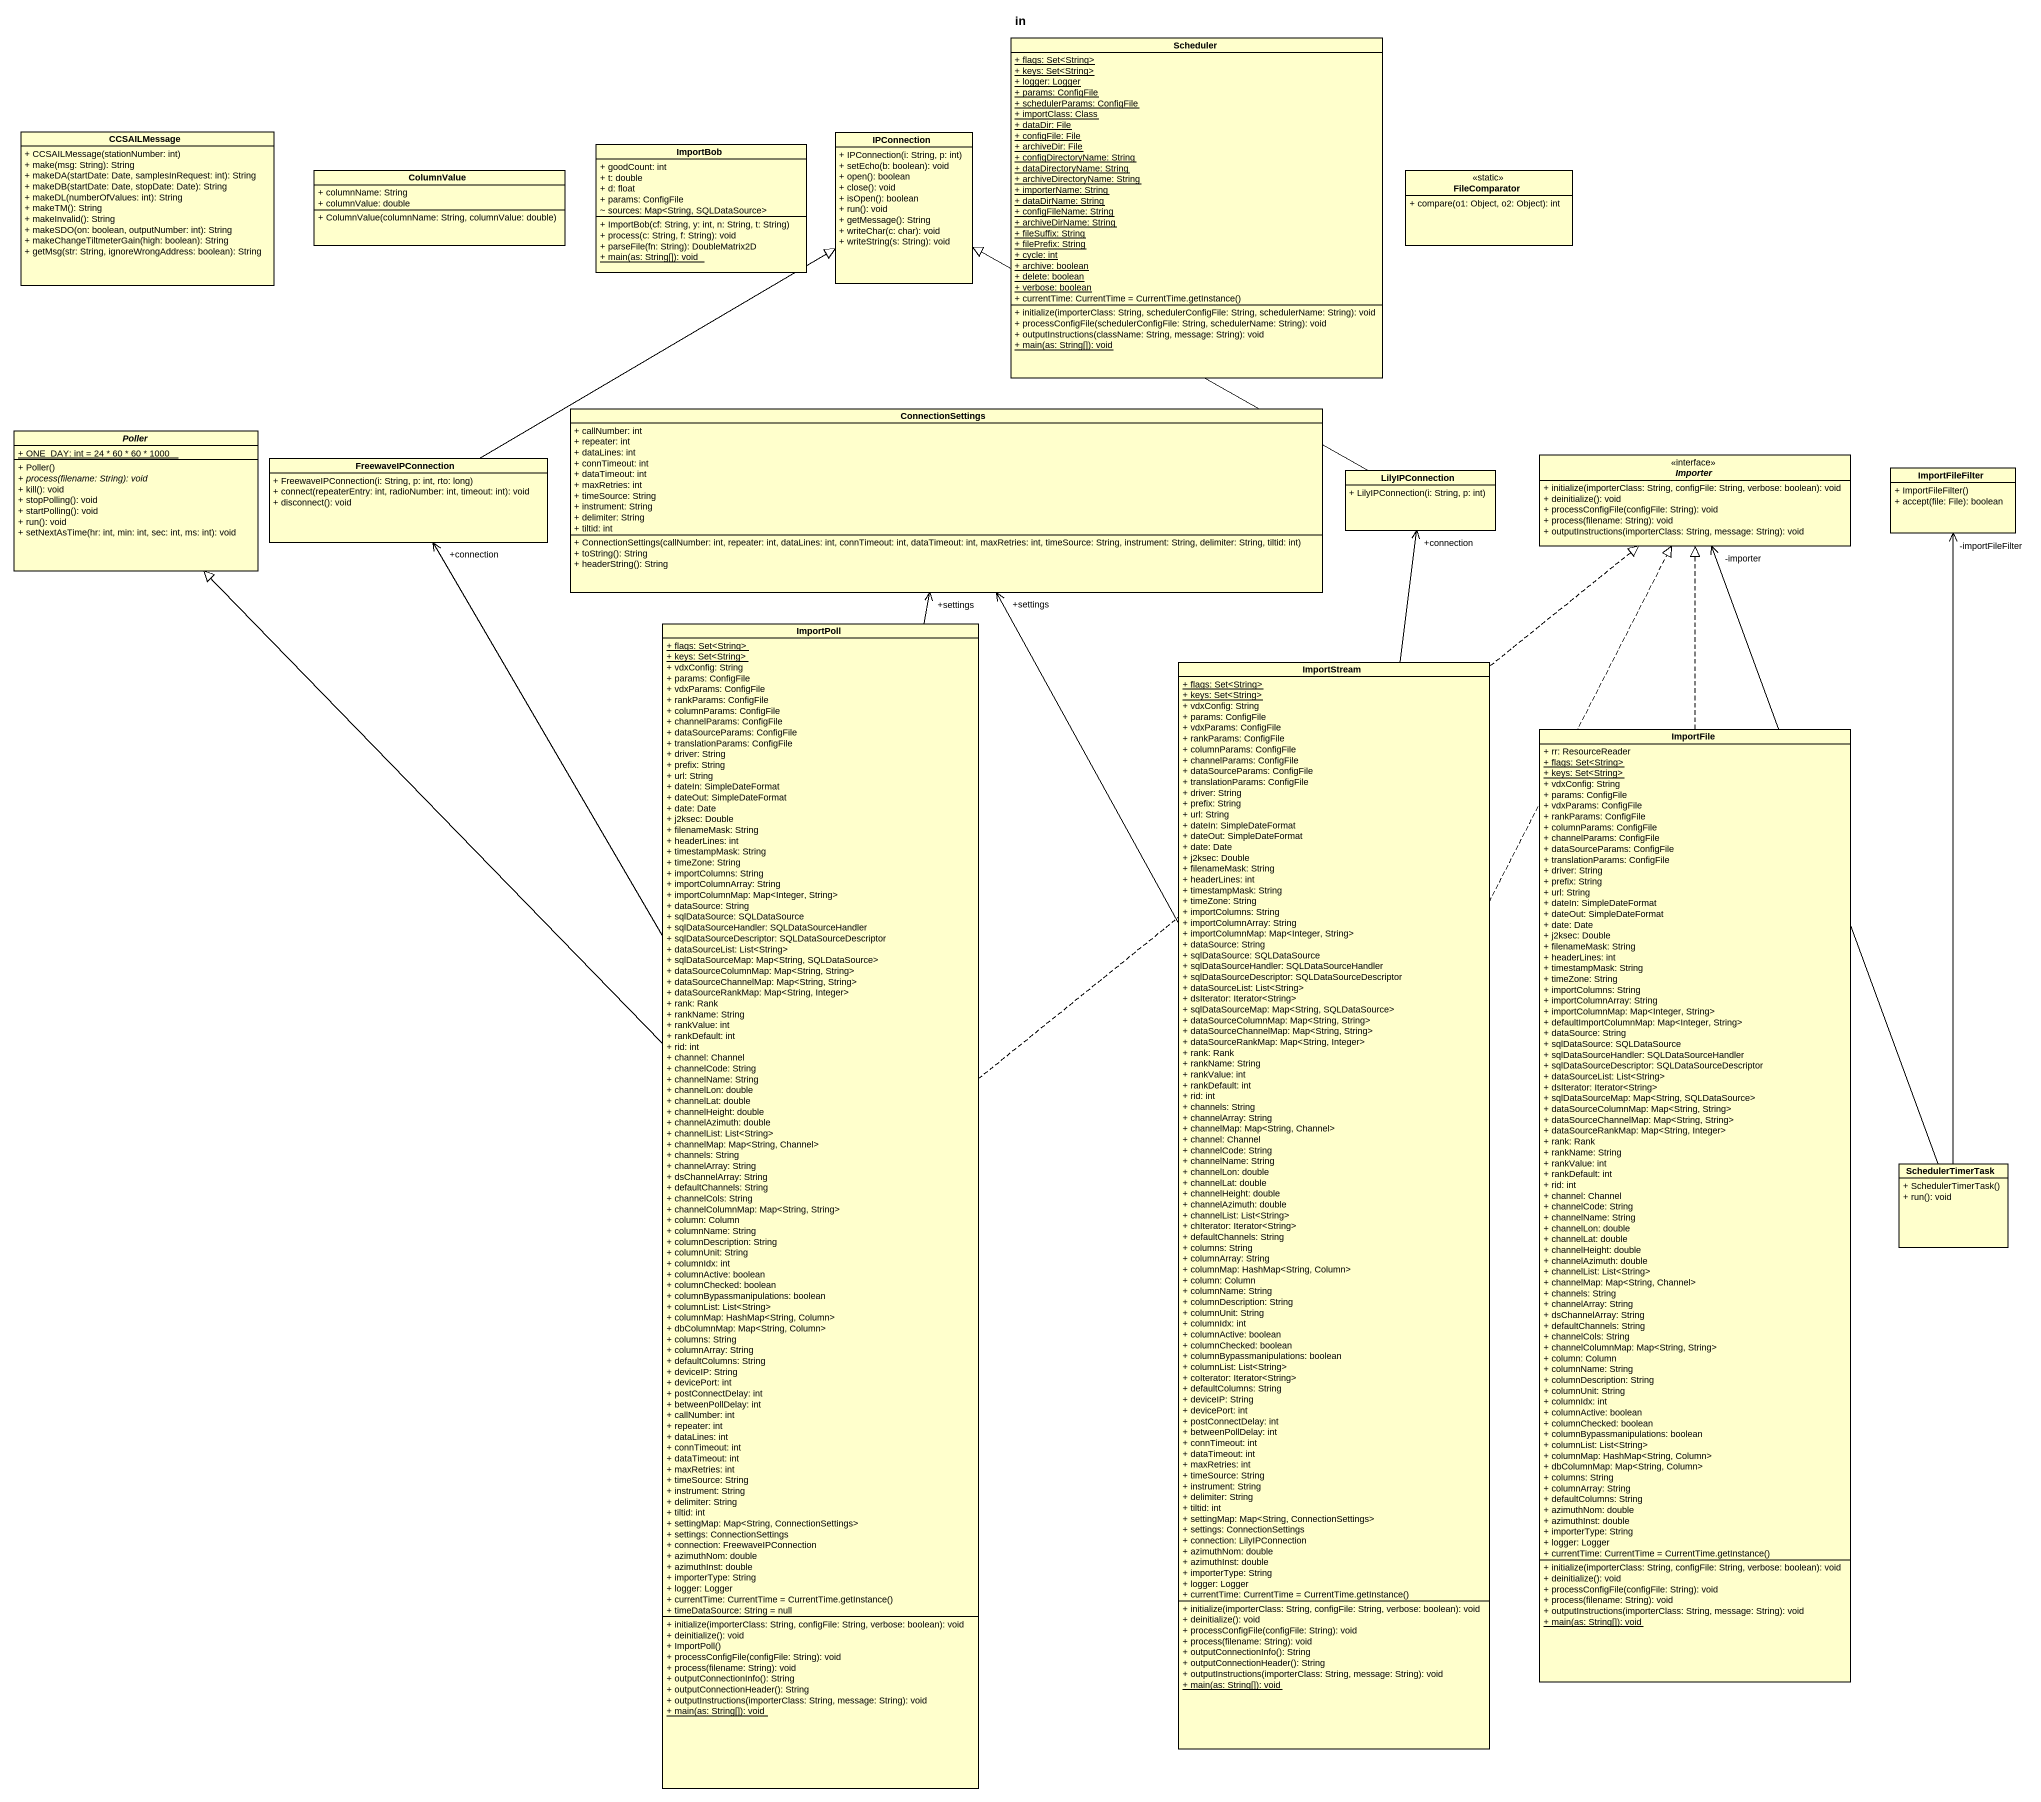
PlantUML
@startuml
title in
hide circle
hide empty members
skinparam classAttributeIconSize 0
class Scheduler {
  {static} + flags: Set<String>
  {static} + keys: Set<String>
  {static} + logger: Logger
  {static} + params: ConfigFile
  {static} + schedulerParams: ConfigFile
  {static} + importClass: Class
  {static} + dataDir: File
  {static} + configFile: File
  {static} + archiveDir: File
  {static} + configDirectoryName: String
  {static} + dataDirectoryName: String
  {static} + archiveDirectoryName: String
  {static} + importerName: String
  {static} + dataDirName: String
  {static} + configFileName: String
  {static} + archiveDirName: String
  {static} + fileSuffix: String
  {static} + filePrefix: String
  {static} + cycle: int
  {static} + archive: boolean
  {static} + delete: boolean
  {static} + verbose: boolean
  {field} + currentTime: CurrentTime = CurrentTime.getInstance()
  + initialize(importerClass: String, schedulerConfigFile: String, schedulerName: String): void
  + processConfigFile(schedulerConfigFile: String, schedulerName: String): void
  + outputInstructions(className: String, message: String): void
  {static} + main(as: String[]): void
}
class CCSAILMessage {
  + CCSAILMessage(stationNumber: int)
  + make(msg: String): String
  + makeDA(startDate: Date, samplesInRequest: int): String
  + makeDB(startDate: Date, stopDate: Date): String
  + makeDL(numberOfValues: int): String
  + makeTM(): String
  + makeInvalid(): String
  + makeSDO(on: boolean, outputNumber: int): String
  + makeChangeTiltmeterGain(high: boolean): String
  + getMsg(str: String, ignoreWrongAddress: boolean): String
}
class ImportBob {
  + goodCount: int
  + t: double
  + d: float
  + params: ConfigFile
  ~ sources: Map<String, SQLDataSource>
  + ImportBob(cf: String, y: int, n: String, t: String)
  + process(c: String, f: String): void
  + parseFile(fn: String): DoubleMatrix2D
  {static} + main(as: String[]): void
}
class IPConnection {
  + IPConnection(i: String, p: int)
  + setEcho(b: boolean): void
  + open(): boolean
  + close(): void
  + isOpen(): boolean
  + run(): void
  + getMessage(): String
  + writeChar(c: char): void
  + writeString(s: String): void
}
class ColumnValue {
  + columnName: String
  + columnValue: double
  + ColumnValue(columnName: String, columnValue: double)
}
class FileComparator <<static>> {
  + compare(o1: Object, o2: Object): int
}
class ConnectionSettings {
  + callNumber: int
  + repeater: int
  + dataLines: int
  + connTimeout: int
  + dataTimeout: int
  + maxRetries: int
  + timeSource: String
  + instrument: String
  + delimiter: String
  + tiltid: int
  + ConnectionSettings(callNumber: int, repeater: int, dataLines: int, connTimeout: int, dataTimeout: int, maxRetries: int, timeSource: String, instrument: String, delimiter: String, tiltid: int)
  + toString(): String
  + headerString(): String
}
abstract class Poller {
  {static} + ONE_DAY: int = 24 * 60 * 60 * 1000
  + Poller()
  {abstract} + process(filename: String): void
  + kill(): void
  + stopPolling(): void
  + startPolling(): void
  + run(): void
  + setNextAsTime(hr: int, min: int, sec: int, ms: int): void
}
class FreewaveIPConnection {
  + FreewaveIPConnection(i: String, p: int, rto: long)
  + connect(repeaterEntry: int, radioNumber: int, timeout: int): void
  + disconnect(): void
}
interface Importer <<interface>> {
  + initialize(importerClass: String, configFile: String, verbose: boolean): void
  + deinitialize(): void
  + processConfigFile(configFile: String): void
  + process(filename: String): void
  + outputInstructions(importerClass: String, message: String): void
}
class LilyIPConnection {
  + LilyIPConnection(i: String, p: int)
}
class ImportFileFilter {
  + ImportFileFilter()
  + accept(file: File): boolean
}
class ImportPoll {
  {static} + flags: Set<String>
  {static} + keys: Set<String>
  + vdxConfig: String
  + params: ConfigFile
  + vdxParams: ConfigFile
  + rankParams: ConfigFile
  + columnParams: ConfigFile
  + channelParams: ConfigFile
  + dataSourceParams: ConfigFile
  + translationParams: ConfigFile
  + driver: String
  + prefix: String
  + url: String
  + dateIn: SimpleDateFormat
  + dateOut: SimpleDateFormat
  + date: Date
  + j2ksec: Double
  + filenameMask: String
  + headerLines: int
  + timestampMask: String
  + timeZone: String
  + importColumns: String
  + importColumnArray: String
  + importColumnMap: Map<Integer, String>
  + dataSource: String
  + sqlDataSource: SQLDataSource
  + sqlDataSourceHandler: SQLDataSourceHandler
  + sqlDataSourceDescriptor: SQLDataSourceDescriptor
  + dataSourceList: List<String>
  + sqlDataSourceMap: Map<String, SQLDataSource>
  + dataSourceColumnMap: Map<String, String>
  + dataSourceChannelMap: Map<String, String>
  + dataSourceRankMap: Map<String, Integer>
  + rank: Rank
  + rankName: String
  + rankValue: int
  + rankDefault: int
  + rid: int
  + channel: Channel
  + channelCode: String
  + channelName: String
  + channelLon: double
  + channelLat: double
  + channelHeight: double
  + channelAzimuth: double
  + channelList: List<String>
  + channelMap: Map<String, Channel>
  + channels: String
  + channelArray: String
  + dsChannelArray: String
  + defaultChannels: String
  + channelCols: String
  + channelColumnMap: Map<String, String>
  + column: Column
  + columnName: String
  + columnDescription: String
  + columnUnit: String
  + columnIdx: int
  + columnActive: boolean
  + columnChecked: boolean
  + columnBypassmanipulations: boolean
  + columnList: List<String>
  + columnMap: HashMap<String, Column>
  + dbColumnMap: Map<String, Column>
  + columns: String
  + columnArray: String
  + defaultColumns: String
  + deviceIP: String
  + devicePort: int
  + postConnectDelay: int
  + betweenPollDelay: int
  + callNumber: int
  + repeater: int
  + dataLines: int
  + connTimeout: int
  + dataTimeout: int
  + maxRetries: int
  + timeSource: String
  + instrument: String
  + delimiter: String
  + tiltid: int
  + settingMap: Map<String, ConnectionSettings>
  + settings: ConnectionSettings
  + connection: FreewaveIPConnection
  + azimuthNom: double
  + azimuthInst: double
  + importerType: String
  + logger: Logger
  {field} + currentTime: CurrentTime = CurrentTime.getInstance()
  + timeDataSource: String = null
  + initialize(importerClass: String, configFile: String, verbose: boolean): void
  + deinitialize(): void
  + ImportPoll()
  + processConfigFile(configFile: String): void
  + process(filename: String): void
  + outputConnectionInfo(): String
  + outputConnectionHeader(): String
  + outputInstructions(importerClass: String, message: String): void
  {static} + main(as: String[]): void
}
class ImportStream {
  {static} + flags: Set<String>
  {static} + keys: Set<String>
  + vdxConfig: String
  + params: ConfigFile
  + vdxParams: ConfigFile
  + rankParams: ConfigFile
  + columnParams: ConfigFile
  + channelParams: ConfigFile
  + dataSourceParams: ConfigFile
  + translationParams: ConfigFile
  + driver: String
  + prefix: String
  + url: String
  + dateIn: SimpleDateFormat
  + dateOut: SimpleDateFormat
  + date: Date
  + j2ksec: Double
  + filenameMask: String
  + headerLines: int
  + timestampMask: String
  + timeZone: String
  + importColumns: String
  + importColumnArray: String
  + importColumnMap: Map<Integer, String>
  + dataSource: String
  + sqlDataSource: SQLDataSource
  + sqlDataSourceHandler: SQLDataSourceHandler
  + sqlDataSourceDescriptor: SQLDataSourceDescriptor
  + dataSourceList: List<String>
  + dsIterator: Iterator<String>
  + sqlDataSourceMap: Map<String, SQLDataSource>
  + dataSourceColumnMap: Map<String, String>
  + dataSourceChannelMap: Map<String, String>
  + dataSourceRankMap: Map<String, Integer>
  + rank: Rank
  + rankName: String
  + rankValue: int
  + rankDefault: int
  + rid: int
  + channels: String
  + channelArray: String
  + channelMap: Map<String, Channel>
  + channel: Channel
  + channelCode: String
  + channelName: String
  + channelLon: double
  + channelLat: double
  + channelHeight: double
  + channelAzimuth: double
  + channelList: List<String>
  + chIterator: Iterator<String>
  + defaultChannels: String
  + columns: String
  + columnArray: String
  + columnMap: HashMap<String, Column>
  + column: Column
  + columnName: String
  + columnDescription: String
  + columnUnit: String
  + columnIdx: int
  + columnActive: boolean
  + columnChecked: boolean
  + columnBypassmanipulations: boolean
  + columnList: List<String>
  + coIterator: Iterator<String>
  + defaultColumns: String
  + deviceIP: String
  + devicePort: int
  + postConnectDelay: int
  + betweenPollDelay: int
  + connTimeout: int
  + dataTimeout: int
  + maxRetries: int
  + timeSource: String
  + instrument: String
  + delimiter: String
  + tiltid: int
  + settingMap: Map<String, ConnectionSettings>
  + settings: ConnectionSettings
  + connection: LilyIPConnection
  + azimuthNom: double
  + azimuthInst: double
  + importerType: String
  + logger: Logger
  {field} + currentTime: CurrentTime = CurrentTime.getInstance()
  + initialize(importerClass: String, configFile: String, verbose: boolean): void
  + deinitialize(): void
  + processConfigFile(configFile: String): void
  + process(filename: String): void
  + outputConnectionInfo(): String
  + outputConnectionHeader(): String
  + outputInstructions(importerClass: String, message: String): void
  {static} + main(as: String[]): void
}
class ImportFile {
  + rr: ResourceReader
  {static} + flags: Set<String>
  {static} + keys: Set<String>
  + vdxConfig: String
  + params: ConfigFile
  + vdxParams: ConfigFile
  + rankParams: ConfigFile
  + columnParams: ConfigFile
  + channelParams: ConfigFile
  + dataSourceParams: ConfigFile
  + translationParams: ConfigFile
  + driver: String
  + prefix: String
  + url: String
  + dateIn: SimpleDateFormat
  + dateOut: SimpleDateFormat
  + date: Date
  + j2ksec: Double
  + filenameMask: String
  + headerLines: int
  + timestampMask: String
  + timeZone: String
  + importColumns: String
  + importColumnArray: String
  + importColumnMap: Map<Integer, String>
  + defaultImportColumnMap: Map<Integer, String>
  + dataSource: String
  + sqlDataSource: SQLDataSource
  + sqlDataSourceHandler: SQLDataSourceHandler
  + sqlDataSourceDescriptor: SQLDataSourceDescriptor
  + dataSourceList: List<String>
  + dsIterator: Iterator<String>
  + sqlDataSourceMap: Map<String, SQLDataSource>
  + dataSourceColumnMap: Map<String, String>
  + dataSourceChannelMap: Map<String, String>
  + dataSourceRankMap: Map<String, Integer>
  + rank: Rank
  + rankName: String
  + rankValue: int
  + rankDefault: int
  + rid: int
  + channel: Channel
  + channelCode: String
  + channelName: String
  + channelLon: double
  + channelLat: double
  + channelHeight: double
  + channelAzimuth: double
  + channelList: List<String>
  + channelMap: Map<String, Channel>
  + channels: String
  + channelArray: String
  + dsChannelArray: String
  + defaultChannels: String
  + channelCols: String
  + channelColumnMap: Map<String, String>
  + column: Column
  + columnName: String
  + columnDescription: String
  + columnUnit: String
  + columnIdx: int
  + columnActive: boolean
  + columnChecked: boolean
  + columnBypassmanipulations: boolean
  + columnList: List<String>
  + columnMap: HashMap<String, Column>
  + dbColumnMap: Map<String, Column>
  + columns: String
  + columnArray: String
  + defaultColumns: String
  + azimuthNom: double
  + azimuthInst: double
  + importerType: String
  + logger: Logger
  {field} + currentTime: CurrentTime = CurrentTime.getInstance()
  + initialize(importerClass: String, configFile: String, verbose: boolean): void
  + deinitialize(): void
  + processConfigFile(configFile: String): void
  + process(filename: String): void
  + outputInstructions(importerClass: String, message: String): void
  {static} + main(as: String[]): void
}
class SchedulerTimerTask {
  + SchedulerTimerTask()
  + run(): void
}
FreewaveIPConnection -right-|> IPConnection
LilyIPConnection -left-|> IPConnection
ImportPoll -up-> "+settings" ConnectionSettings
ImportPoll -up-|> Poller
ImportPoll -up-> "+connection" FreewaveIPConnection
ImportPoll .up.|> Importer
ImportStream -up-> "+settings" ConnectionSettings
ImportStream .up.|> Importer
ImportStream -up-> "+connection" LilyIPConnection
ImportFile .up.|> Importer
SchedulerTimerTask -up-> "-importer" Importer
SchedulerTimerTask -up-> "-importFileFilter" ImportFileFilter
@enduml
